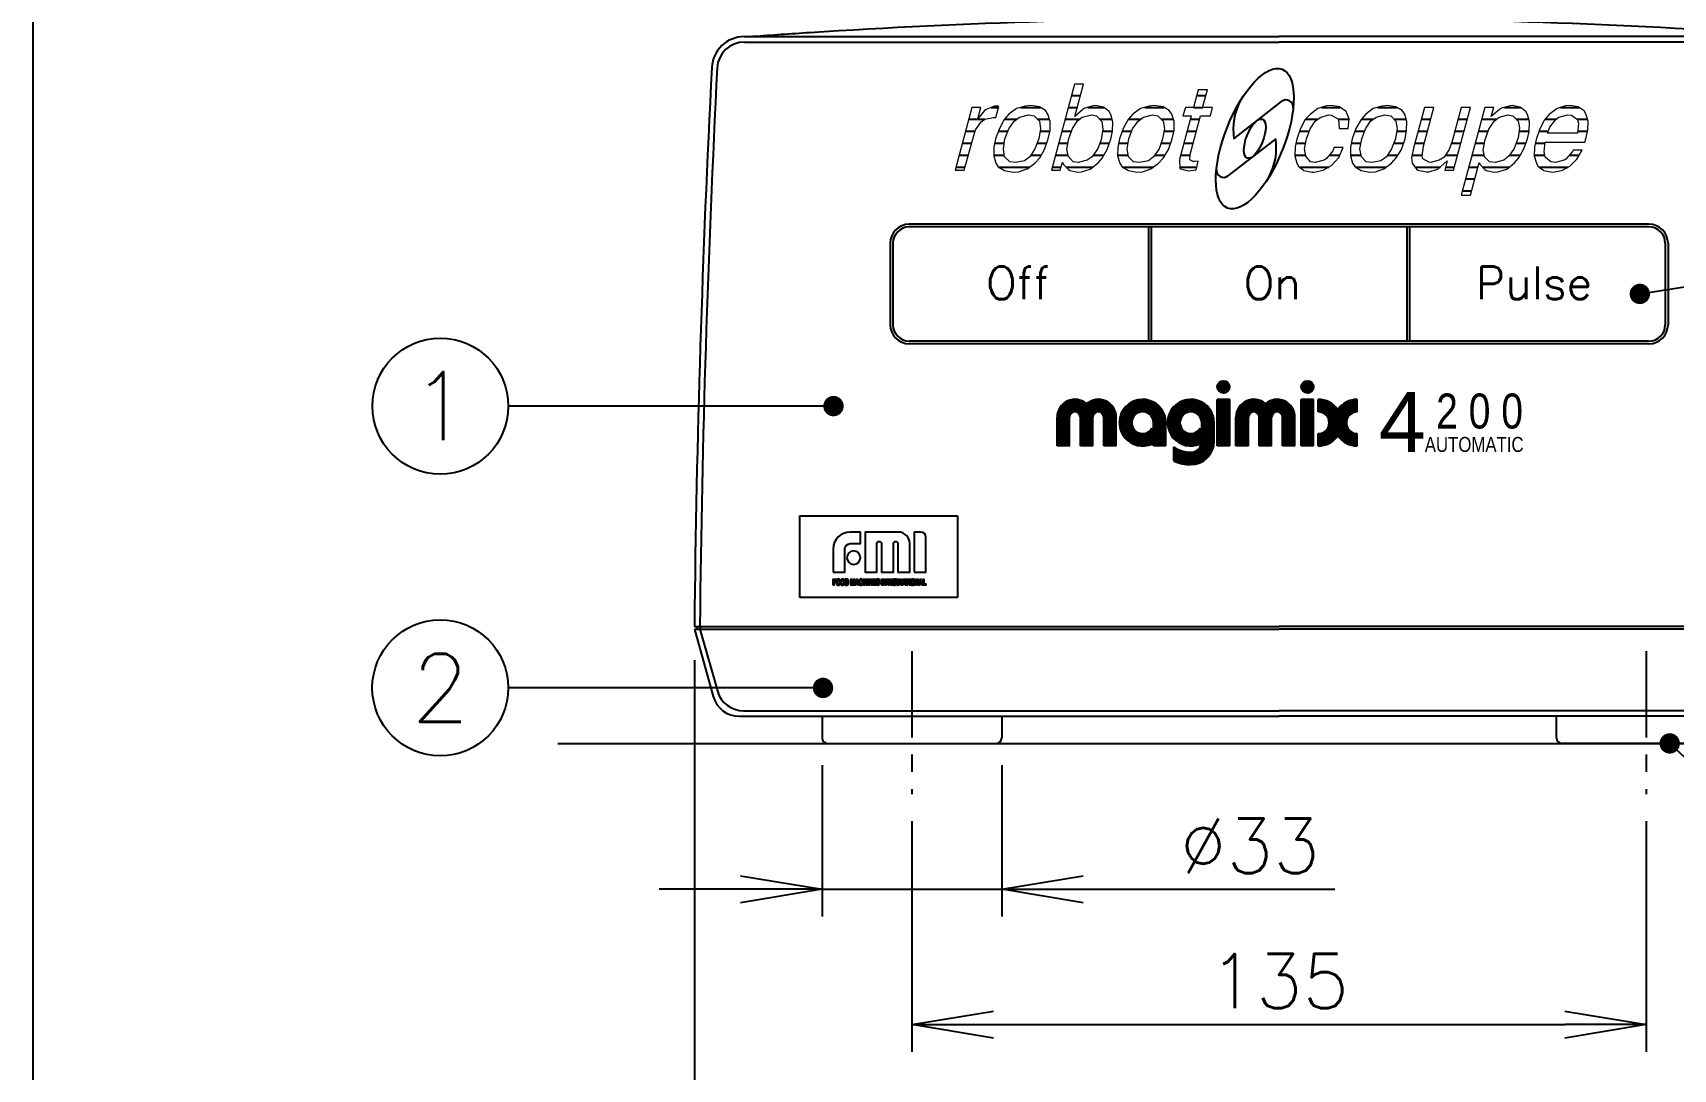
# Model space of a CAD drawing. Extents: x 115 to 2025, y 0 to 1377.
# Drawn here: x 115 to 416.6, y 129.1 to 319.7 of the extents above; entities that cross this region are included whole.
import ezdxf
from ezdxf.enums import TextEntityAlignment as Align

# ---------------------------------------------------------------- set-up
doc = ezdxf.new("R2010")
doc.units = 0
doc.header["$LTSCALE"] = 0.5
doc.header["$PDMODE"] = 3
doc.linetypes.add('CENTER', pattern=[50.8, 31.75, -6.35, 6.35, -6.35])
doc.layers.get('0').update_dxf_attribs({"linetype": 'CONTINUOUS'})
doc.layers.get('DEFPOINTS').update_dxf_attribs({"linetype": 'CONTINUOUS'})
for name, color, linetype in [('DANMEN', 7, 'CONTINUOUS'), ('SUNPOU', 7, 'CONTINUOUS'), ('WAKU', 7, 'CONTINUOUS')]:
    doc.layers.add(name, color=color, linetype=linetype)
doc.styles.add('BIGFONT', font='romans.shx', dxfattribs={"bigfont": 'bigfont'})
doc.styles.get("Standard").update_dxf_attribs({"font": 'ROMANS', "bigfont": 'EXTFONT.shx'})
doc.styles.add('STYLE1', font='swiss.ttf', dxfattribs={"bigfont": 'bigfont.shx'})
doc.dimstyles.get("Standard").update_dxf_attribs({"dimscale": 5, "dimtxt": 2, "dimasz": 3, "dimexe": 1, "dimexo": 1, "dimgap": 0.6, "dimtad": 3, "dimdec": 0, "dimzin": 0, "dimdsep": 46, "dimtxsty": 'STANDARD', "dimblk1": 'OPEN', "dimblk2": 'OPEN', "dimsah": 1, "dimcen": 1.5, "dimadec": 0, "dimazin": 0, "dimtfac": 1, "dimtdec": 0, "dimtmove": 0, "dimatfit": 0, "dimldrblk": 'DOTSMALL', "dimfxl": 1, "dimtvp": 1, "dimtolj": 1, "dimtzin": 0, "dimarcsym": 0})
pattern_1 = [(45, (-4494.27663, 179.00366), (-0.0848528137, 0.0848528137), [])]

# ---------------------------------------------------------------- blocks, each defined once
blk = doc.blocks.new('_OPEN')
at = {"color": 0, "linetype": 'ByBlock'}
for p, q in [((-1, 0.167), (0, 0)), ((0, 0), (-1, -0.167)), ((0, 0), (-1, 0))]:
    blk.add_line(p, q, dxfattribs=at)
blk = doc.blocks.new('*D14')
at = {"layer": 'DEFPOINTS', "color": 0}
for p in [(260.12, 189.99), (293.12, 189.99), (293.12, 162.15)]:
    blk.add_point(p, dxfattribs=at)
at = {"layer": 'SUNPOU', "color": 0, "lineweight": -2}
for p, q in [((260.12, 184.99), (260.12, 157.15)), ((293.12, 184.99), (293.12, 157.15)), ((245.12, 162.15), (230.12, 162.15)), ((260.12, 162.15), (293.12, 162.15)), ((308.12, 162.15), (354.36, 162.15))]:
    blk.add_line(p, q, dxfattribs=at)
at = {"layer": 'SUNPOU', "color": 0, "lineweight": -2, "xscale": 15, "yscale": 15, "zscale": 15}
blk.add_blockref('_OPEN', (260.12, 162.15), dxfattribs=at)
at = {"layer": 'SUNPOU', "color": 0, "lineweight": -2, "xscale": 15, "yscale": 15, "zscale": 15, "rotation": 180}
blk.add_blockref('_OPEN', (293.12, 162.15), dxfattribs=at)
at = {"layer": 'SUNPOU', "color": 0, "insert": (338.74, 170.15), "char_height": 10, "attachment_point": 5}
blk.add_mtext('\\A1;%%C33', dxfattribs=at)
blk = doc.blocks.new('_DotSmall')
at = {"color": 0, "linetype": 'ByBlock', "const_width": 0.5}
blk.add_lwpolyline([(-0.0625, 0, 1), (0.0625, 0, 1)], format="xyb", close=True, dxfattribs=at)
blk = doc.blocks.new('*D15')
at = {"layer": 'DEFPOINTS', "color": 0}
for p in [(276.62, 179.67), (411.62, 179.67), (411.62, 137.26)]:
    blk.add_point(p, dxfattribs=at)
at = {"layer": 'SUNPOU', "color": 0, "lineweight": -2}
for p, q in [((276.62, 174.67), (276.62, 132.26)), ((411.62, 174.67), (411.62, 132.26)), ((291.62, 137.26), (396.62, 137.26))]:
    blk.add_line(p, q, dxfattribs=at)
at = {"layer": 'SUNPOU', "color": 0, "lineweight": -2, "xscale": 15, "yscale": 15, "zscale": 15, "rotation": 180}
blk.add_blockref('_OPEN', (276.62, 137.26), dxfattribs=at)
at = {"layer": 'SUNPOU', "color": 0, "lineweight": -2, "xscale": 15, "yscale": 15, "zscale": 15}
blk.add_blockref('_OPEN', (411.62, 137.26), dxfattribs=at)
at = {"layer": 'SUNPOU', "color": 0, "insert": (344.12, 145.26), "char_height": 10, "attachment_point": 5}
blk.add_mtext('\\A1;135', dxfattribs=at)
blk = doc.blocks.new('*D16')
at = {"layer": 'DEFPOINTS', "color": 0}
for p in [(236.62, 209.29), (451.62, 209.48), (451.62, 110.72)]:
    blk.add_point(p, dxfattribs=at)
at = {"layer": 'SUNPOU', "color": 0, "lineweight": -2}
for p, q in [((236.62, 204.29), (236.62, 105.72)), ((451.62, 204.48), (451.62, 105.72)), ((251.62, 110.72), (436.62, 110.72))]:
    blk.add_line(p, q, dxfattribs=at)
at = {"layer": 'SUNPOU', "color": 0, "lineweight": -2, "xscale": 15, "yscale": 15, "zscale": 15, "rotation": 180}
blk.add_blockref('_OPEN', (236.62, 110.72), dxfattribs=at)
at = {"layer": 'SUNPOU', "color": 0, "lineweight": -2, "xscale": 15, "yscale": 15, "zscale": 15}
blk.add_blockref('_OPEN', (451.62, 110.72), dxfattribs=at)
at = {"layer": 'SUNPOU', "color": 0, "insert": (344.12, 118.72), "char_height": 10, "attachment_point": 5}
blk.add_mtext('\\A1;215', dxfattribs=at)

msp = doc.modelspace()

# ---------------------------------------------------------------- hatches: boundary and pattern name
h = msp.add_hatch()
h.set_pattern_fill('ANSI31', color=2, scale=0.96, style=0)
h.set_pattern_definition(pattern_1)
h.paths.add_polyline_path([(335.04, 254.56, 1), (332.75, 254.56, 1)])
h = msp.add_hatch()
h.set_pattern_fill('ANSI31', color=2, scale=0.96, style=0)
h.set_pattern_definition(pattern_1)
h.paths.add_polyline_path([(350.47, 254.56, 1), (348.18, 254.56, 1)])
h = msp.add_hatch()
h.set_pattern_fill('ANSI31', color=2, scale=0.96, style=0)
h.set_pattern_definition(pattern_1)
h.paths.add_polyline_path([(311.88, 248.99), (311.88, 243.7), (314.17, 243.7), (314.17, 248.99, 0.641408), (308.74, 251.48, 0.641408), (303.31, 248.99), (303.31, 243.7), (305.59, 243.7), (305.59, 248.99, -1), (307.59, 248.99), (307.59, 243.7), (309.88, 243.7), (309.88, 248.99, -1)])
h = msp.add_hatch()
h.set_pattern_fill('ANSI31', color=2, scale=0.96, style=0)
h.set_pattern_definition(pattern_1)
h.paths.add_polyline_path([(321.03, 247.98), (321.03, 243.7), (323.32, 243.7), (323.32, 247.98, 3.353267), (320.74, 244.05), (320.74, 246.95, -7.347209)])
h = msp.add_hatch()
h.set_pattern_fill('ANSI31', color=2, scale=0.96, style=0)
h.set_pattern_definition(pattern_1)
h.paths.add_polyline_path([(329.6, 244.05), (329.6, 246.95, -7.347209), (329.89, 247.98), (329.89, 244.55, -0.414214), (327.89, 242.55, -0.155597), (324.75, 243.56), (324.75, 240.94, 0.10529), (327.89, 240.27, 0.210473), (331.05, 241.66), (331.05, 250.88, 1.944141)])
h.paths.add_polyline_path([(331.05, 241.66, 0.187403), (332.18, 244.55), (332.18, 247.98, 0.187403), (331.05, 250.88)])
h = msp.add_hatch()
h.set_pattern_fill('ANSI31', color=2, scale=0.96, style=0)
h.set_pattern_definition(pattern_1)
h.paths.add_polyline_path([(335.04, 252.27), (332.75, 252.27), (332.75, 243.7), (335.04, 243.7)])
h = msp.add_hatch()
h.set_pattern_fill('ANSI31', color=2, scale=0.96, style=0)
h.set_pattern_definition(pattern_1)
h.paths.add_polyline_path([(344.75, 248.99), (344.75, 243.7), (347.04, 243.7), (347.04, 248.99, 0.641408), (341.61, 251.48, 0.641408), (336.18, 248.99), (336.18, 243.7), (338.47, 243.7), (338.47, 248.99, -1), (340.47, 248.99), (340.47, 243.7), (342.75, 243.7), (342.75, 248.99, -1)])
h = msp.add_hatch()
h.set_pattern_fill('ANSI31', color=2, scale=0.96, style=0)
h.set_pattern_definition(pattern_1)
h.paths.add_polyline_path([(350.47, 252.27), (348.18, 252.27), (348.18, 243.7), (350.47, 243.7)])
h = msp.add_hatch()
h.set_pattern_fill('ANSI31', color=2, scale=0.96, style=0)
h.set_pattern_definition(pattern_1)
h.paths.add_polyline_path([(351.33, 245.98), (351.33, 243.7, 0.251381), (354.9, 245.61, 0.251381), (358.48, 243.7), (358.48, 245.98, -1), (358.48, 249.99), (358.48, 252.27, 0.251381), (354.9, 250.35, 0.251381), (351.33, 252.27), (351.33, 249.99, -1)])

# ---------------------------------------------------------------- linework, layer by layer
at = {"color": 2}
for p, q in [((245.81, 318.99), (344.12, 318.99)), ((245.81, 317.99), (344.12, 317.99)), ((442.42, 318.99), (344.12, 318.99)), ((442.42, 317.99), (344.12, 317.99)), ((305.96, 308.17), (307.6, 308.17)), ((328.98, 308.17), (330.66, 308.17)), ((291.2, 305.98), (292.52, 305.98)), ((296.65, 305.98), (300.24, 305.98)), ((305.38, 305.98), (307.02, 305.98)), ((308.94, 305.98), (311.9, 305.98)), ((319.42, 305.98), (322.96, 305.98)), ((328.38, 305.98), (330.07, 305.98)), ((335.81, 300.22), (344.59, 307.06)), ((351.92, 305.98), (355.37, 305.98)), ((362.2, 305.98), (365.79, 305.98)), ((385.55, 305.98), (388.51, 305.98)), ((395.86, 305.98), (399.27, 305.98)), ((286.47, 301.59), (288.23, 301.59)), ((287.06, 303.78), (289.99, 303.78)), ((292.5, 301.59), (294.27, 301.59)), ((293.63, 303.78), (295.84, 303.78)), ((299.72, 303.78), (301.89, 303.78)), ((300.16, 301.59), (301.98, 301.59)), ((304.2, 301.59), (305.93, 301.59)), ((304.79, 303.78), (307.4, 303.78)), ((311.15, 303.78), (313.41, 303.78)), ((311.65, 301.59), (313.47, 301.59)), ((315.24, 301.59), (317.01, 301.59)), ((316.42, 303.78), (318.64, 303.78)), ((322.45, 303.78), (324.68, 303.78)), ((322.95, 301.59), (324.77, 301.59)), ((327.21, 301.59), (328.91, 301.59)), ((327.8, 303.78), (329.49, 303.78)), ((347.89, 301.59), (349.65, 301.59)), ((349, 303.78), (351.19, 303.78)), ((354.97, 303.78), (356.96, 303.78)), ((358.06, 301.59), (359.84, 301.59)), ((359.24, 303.78), (361.39, 303.78)), ((365.27, 303.78), (367.51, 303.78)), ((365.73, 301.59), (367.54, 301.59)), ((369.68, 301.59), (371.38, 301.59)), ((370.27, 303.78), (371.97, 303.78)), ((376.42, 301.59), (378.12, 301.59)), ((377.02, 303.78), (378.71, 303.78)), ((380.75, 301.59), (382.53, 301.59)), ((381.34, 303.78), (384.06, 303.78)), ((387.73, 303.78), (390.03, 303.78)), ((388.23, 301.59), (390.08, 301.59)), ((391.88, 301.59), (393.61, 301.59)), ((393.02, 303.78), (395.07, 303.78)), ((398.91, 303.78), (400.84, 303.78)), ((399.02, 301.59), (400.83, 301.59)), ((285.88, 299.39), (287.59, 299.39)), ((291.82, 299.39), (293.59, 299.39)), ((299.62, 299.39), (301.39, 299.39)), ((303.61, 299.39), (305.29, 299.39)), ((311.15, 299.39), (312.93, 299.39)), ((314.61, 299.39), (316.36, 299.39)), ((322.42, 299.39), (324.18, 299.39)), ((326.62, 299.39), (328.32, 299.39)), ((343.49, 300.22), (334.71, 293.37)), ((347.21, 299.39), (349, 299.39)), ((357.4, 299.39), (359.18, 299.39)), ((365.21, 299.39), (367, 299.39)), ((369.09, 299.39), (370.8, 299.39)), ((375.79, 299.39), (377.53, 299.39)), ((380.16, 299.39), (381.86, 299.39)), ((387.69, 299.39), (389.52, 299.39)), ((391.22, 299.39), (393.02, 299.39)), ((285.29, 297.2), (286.99, 297.2)), ((291.69, 297.2), (293.6, 297.2)), ((298.49, 297.2), (300.39, 297.2)), ((303.02, 297.2), (305.28, 297.2)), ((309.96, 297.2), (311.91, 297.2)), ((314.42, 297.2), (316.38, 297.2)), ((321.23, 297.2), (323.14, 297.2)), ((326.03, 297.2), (327.76, 297.2)), ((346.99, 297.2), (348.98, 297.2)), ((353.36, 297.2), (355.27, 297.2)), ((357.24, 297.2), (359.21, 297.2)), ((364.04, 297.2), (365.96, 297.2)), ((368.55, 297.2), (370.42, 297.2)), ((374.67, 297.2), (376.94, 297.2)), ((379.58, 297.2), (381.81, 297.2)), ((386.52, 297.2), (388.48, 297.2)), ((391.03, 297.2), (392.97, 297.2)), ((397.47, 297.2), (399.3, 297.2)), ((284.7, 295), (286.39, 295)), ((292.54, 295), (298.27, 295)), ((302.43, 295), (304.05, 295)), ((304.96, 295), (309.85, 295)), ((315.33, 295), (320.99, 295)), ((325.87, 295), (328.98, 295)), ((347.86, 295), (353.24, 295)), ((358.15, 295), (363.82, 295)), ((369.1, 295), (373.72, 295)), ((374.73, 295), (376.35, 295)), ((378.4, 292.81), (380.09, 292.81)), ((378.99, 295), (380.68, 295)), ((381.53, 295), (386.44, 295)), ((391.91, 295), (397.28, 295)), ((377.81, 290.61), (379.5, 290.61)), ((412.12, 284.49), (276.12, 284.49)), ((412.12, 283.99), (276.12, 283.99)), ((320.12, 283.99), (320.12, 262.99)), ((320.62, 283.99), (320.62, 262.99)), ((367.62, 283.99), (367.62, 262.99)), ((368.12, 283.99), (368.12, 262.99)), ((272.62, 280.99), (272.62, 265.99)), ((273.12, 280.99), (273.12, 265.99)), ((415.12, 280.99), (415.12, 265.99)), ((415.62, 280.99), (415.62, 265.99)), ((412.12, 262.99), (276.12, 262.99)), ((412.12, 262.49), (276.12, 262.49)), ((332.75, 243.7), (332.75, 252.27)), ((335.04, 252.27), (332.75, 252.27)), ((335.04, 243.7), (335.04, 252.27)), ((348.18, 243.7), (348.18, 252.27)), ((350.47, 252.27), (348.18, 252.27)), ((350.47, 243.7), (350.47, 252.27)), ((351.33, 249.99), (351.33, 252.27)), ((358.48, 249.99), (358.48, 252.27)), ((303.31, 243.7), (303.31, 248.99)), ((305.59, 243.7), (305.59, 248.99)), ((307.59, 243.7), (307.59, 248.99)), ((309.88, 243.7), (309.88, 248.99)), ((311.88, 243.7), (311.88, 248.99)), ((314.17, 243.7), (314.17, 248.99)), ((321.03, 243.7), (321.03, 247.98)), ((323.32, 243.7), (323.32, 247.98)), ((329.89, 244.55), (329.89, 247.98)), ((332.18, 244.55), (332.18, 247.98)), ((336.18, 243.7), (336.18, 248.99)), ((338.47, 243.7), (338.47, 248.99)), ((340.47, 243.7), (340.47, 248.99)), ((342.75, 243.7), (342.75, 248.99)), ((344.75, 243.7), (344.75, 248.99)), ((347.04, 243.7), (347.04, 248.99)), ((320.74, 244.05), (320.74, 246.95)), ((329.6, 244.05), (329.6, 246.95)), ((351.33, 243.7), (351.33, 245.98)), ((358.48, 243.7), (358.48, 245.98)), ((305.59, 243.7), (303.31, 243.7)), ((309.88, 243.7), (307.59, 243.7)), ((314.17, 243.7), (311.88, 243.7)), ((323.32, 243.7), (321.03, 243.7)), ((324.75, 240.94), (324.75, 243.56)), ((335.04, 243.7), (332.75, 243.7)), ((338.47, 243.7), (336.18, 243.7)), ((342.75, 243.7), (340.47, 243.7)), ((347.04, 243.7), (344.75, 243.7)), ((350.47, 243.7), (348.18, 243.7)), ((255.98, 230.82), (284.98, 230.82)), ((255.98, 215.82), (255.98, 230.82)), ((284.98, 230.82), (284.98, 215.82)), ((284.98, 215.82), (255.98, 215.82)), ((236.62, 210.49), (344.12, 210.49)), ((236.66, 209.99), (344.12, 209.99)), ((236.8, 209.33), (240.09, 197.64)), ((237.77, 209.6), (240.85, 198.64)), ((451.62, 210.49), (344.12, 210.49)), ((451.57, 209.99), (344.12, 209.99)), ((244.9, 193.99), (344.12, 193.99)), ((245.66, 194.99), (344.12, 194.99)), ((260.12, 193.99), (260.12, 189.99)), ((293.12, 193.99), (293.12, 189.99)), ((442.57, 194.99), (344.12, 194.99)), ((443.33, 193.99), (344.12, 193.99)), ((395.12, 189.99), (395.12, 193.99)), ((261.12, 188.99), (292.12, 188.99)), ((427.12, 188.99), (396.12, 188.99))]:
    msp.add_line(p, q, dxfattribs=at)
at = {"color": 2, "lineweight": 0}
for points in [[(308.14, 310.26), (306.53, 310.26), (302.28, 294.42), (303.9, 294.42), (304.3, 295.9), (304.43, 295.56), (305.38, 294.55), (305.65, 294.35), (307.13, 294.08), (307.81, 294.15), (309.36, 294.62), (310.84, 295.77), (311.58, 296.64), (312.53, 298.26), (313.2, 300.15), (313.47, 301.57), (313.54, 303.25), (313.2, 304.67), (312.86, 305.21), (311.85, 306.02), (310.37, 306.35), (309.96, 306.29), (308.41, 305.81), (308.01, 305.61), (306.59, 304.33)], [(327.97, 304.4), (325.81, 296.37), (325.88, 294.82), (326.01, 294.69), (327.43, 294.28), (328.85, 294.48), (329.25, 296.1), (328.71, 296.04), (328.31, 296.04), (327.7, 296.31), (327.77, 297.32), (329.66, 304.4), (331.48, 304.4), (331.88, 305.95), (330.06, 305.95), (330.94, 309.19), (329.25, 309.19), (328.38, 305.95), (326.89, 305.95), (326.42, 304.4)], [(292.43, 306.22), (291.82, 306.22), (290.27, 305.61), (289.94, 305.41), (288.72, 303.86), (289.26, 305.95), (287.64, 305.95), (284.54, 294.42), (286.23, 294.42), (287.98, 300.82), (288.32, 301.83), (289.33, 303.32), (290, 303.79), (291.62, 304.13), (292.03, 304.13), (292.57, 306.15)], [(298.5, 306.35), (297.49, 306.22), (295.87, 305.75), (294.45, 304.73), (293.58, 303.72), (292.7, 302.1), (291.96, 300.22), (291.69, 298.67), (291.69, 297.05), (292.03, 295.7), (292.5, 295.02), (293.64, 294.35), (295.2, 294.08), (296.21, 294.15), (297.83, 294.69), (299.24, 295.7), (300.12, 296.71), (301, 298.26), (301.67, 300.22), (302.01, 301.7), (302.01, 303.39), (301.6, 304.73), (301.2, 305.41), (300.05, 306.08)], [(295.67, 295.83), (294.59, 295.97), (293.64, 296.91), (293.44, 298.33), (293.71, 300.22), (294.45, 302.04), (295.4, 303.45), (296.41, 304.2), (298.03, 304.6), (299.11, 304.4), (300.05, 303.45), (300.25, 302.1), (299.92, 300.22), (299.24, 298.33), (298.3, 296.91), (297.29, 296.17)], [(307.94, 304.2), (309.63, 304.6), (310.57, 304.4), (311.52, 303.39), (311.72, 301.97), (311.38, 300.01), (310.77, 298.4), (309.76, 296.91), (308.82, 296.24), (307.2, 295.83), (306.26, 295.97), (305.31, 296.98), (305.11, 298.33), (305.45, 300.28), (306.12, 302.1), (307.06, 303.52)], [(321.23, 306.35), (320.22, 306.22), (318.66, 305.75), (317.25, 304.73), (316.37, 303.72), (315.43, 302.1), (314.75, 300.22), (314.48, 298.67), (314.42, 297.05), (314.82, 295.7), (315.29, 295.02), (316.44, 294.35), (317.99, 294.08), (319, 294.15), (320.55, 294.69), (321.97, 295.7), (322.85, 296.71), (323.79, 298.26), (324.46, 300.22), (324.8, 301.7), (324.8, 303.39), (324.4, 304.73), (323.92, 305.41), (322.78, 306.08)], [(318.46, 295.83), (317.38, 295.97), (316.44, 296.91), (316.17, 298.33), (316.51, 300.22), (317.18, 302.04), (318.19, 303.45), (319.2, 304.2), (320.82, 304.6), (321.83, 304.4), (322.78, 303.45), (323.05, 302.1), (322.71, 300.22), (322.04, 298.33), (321.02, 296.91), (320.08, 296.17)], [(355.22, 306.08), (353.66, 306.35), (352.85, 306.29), (351.24, 305.75), (349.82, 304.67), (348.94, 303.72), (348.07, 302.1), (347.39, 300.15), (347.06, 298.73), (346.99, 297.05), (347.39, 295.7), (347.66, 295.16), (348.67, 294.35), (350.22, 294.08), (350.56, 294.08), (352.25, 294.42), (353.73, 295.29), (355.08, 296.78), (355.89, 298.6), (354.27, 298.6), (354, 297.99), (352.85, 296.57), (352.38, 296.24), (350.76, 295.83), (349.89, 295.97), (349.01, 296.98), (348.81, 298.33), (349.15, 300.22), (349.82, 302.04), (350.76, 303.45), (351.64, 304.13), (353.19, 304.6), (353.66, 304.53), (354.88, 303.93), (355.01, 303.72), (355.15, 302.1), (356.83, 302.1), (356.97, 303.86), (356.43, 305.21)], [(364.05, 306.35), (363.04, 306.22), (361.42, 305.75), (360.07, 304.73), (359.19, 303.72), (358.25, 302.1), (357.58, 300.22), (357.24, 298.67), (357.24, 297.05), (357.64, 295.7), (358.12, 295.02), (359.19, 294.35), (360.81, 294.08), (361.82, 294.15), (363.38, 294.69), (364.79, 295.7), (365.67, 296.71), (366.61, 298.26), (367.29, 300.22), (367.56, 301.7), (367.62, 303.39), (367.22, 304.73), (366.75, 305.41), (365.6, 306.08)], [(361.22, 295.83), (360.14, 295.97), (359.26, 296.91), (358.99, 298.33), (359.33, 300.22), (360, 302.04), (360.95, 303.45), (361.96, 304.2), (363.58, 304.6), (364.66, 304.4), (365.6, 303.45), (365.8, 302.1), (365.53, 300.22), (364.79, 298.33), (363.85, 296.91), (362.84, 296.17)], [(370.86, 305.95), (368.84, 298.46), (368.43, 296.71), (368.57, 295.7), (369.44, 294.55), (369.65, 294.42), (371.2, 294.15), (371.67, 294.15), (373.29, 294.62), (375.04, 296.17), (374.57, 294.42), (376.19, 294.42), (379.29, 305.95), (377.6, 305.95), (375.92, 299.74), (375.38, 298.26), (374.44, 296.84), (373.56, 296.24), (371.94, 295.83), (371.67, 295.9), (370.52, 296.51), (370.39, 296.98), (370.66, 298.87), (372.55, 305.95)], [(383.61, 305.95), (381.92, 305.95), (377.6, 289.83), (379.29, 289.83), (380.91, 295.83), (381.04, 295.56), (381.92, 294.55), (382.19, 294.35), (383.67, 294.08), (384.35, 294.15), (385.97, 294.62), (387.38, 295.77), (388.19, 296.71), (389.14, 298.33), (389.81, 300.22), (390.08, 301.57), (390.15, 303.32), (389.81, 304.67), (389.47, 305.21), (388.46, 306.02), (386.98, 306.35), (386.57, 306.29), (385.02, 305.81), (384.62, 305.61), (383.13, 304.33)], [(384.55, 304.2), (386.17, 304.6), (387.11, 304.4), (388.06, 303.45), (388.33, 302.24), (388.06, 300.35), (387.32, 298.4), (386.37, 296.98), (385.43, 296.24), (383.81, 295.83), (382.8, 295.97), (381.85, 296.91), (381.65, 298.19), (381.99, 300.08), (382.66, 301.97), (383.67, 303.45)], [(400.87, 301.77), (400.94, 303.45), (400.53, 304.8), (400.2, 305.34), (399.12, 306.08), (397.57, 306.35), (396.76, 306.29), (395.21, 305.75), (393.79, 304.67), (392.91, 303.66), (392.04, 302.04), (391.36, 300.08), (391.09, 298.73), (391.02, 297.05), (391.43, 295.7), (391.7, 295.16), (392.78, 294.35), (394.4, 294.08), (396.08, 294.35), (397.57, 295.16), (398.85, 296.44), (399.86, 298.13), (398.17, 298.13), (398.04, 297.86), (396.82, 296.44), (396.55, 296.24), (394.94, 295.83), (394.06, 295.97), (393.05, 296.84), (392.85, 297.79), (393.05, 299.61), (400.33, 299.61), (400.47, 299.95)], [(393.45, 301.23), (393.92, 302.31), (395, 303.72), (395.54, 304.2), (397.16, 304.6), (397.9, 304.53), (398.98, 303.72), (399.18, 303.05), (398.98, 301.23)]]:
    msp.add_lwpolyline(points, close=True, dxfattribs=at)
at = {"color": 2}
for points in [[(262.16, 218.12), (262.16, 219.21), (262.68, 219.21), (262.68, 219.02), (262.31, 219.02), (262.31, 218.77), (262.63, 218.77), (262.63, 218.58), (262.31, 218.58), (262.31, 218.12), (262.16, 218.12)], [(265.94, 218.12), (265.94, 219.03), (265.94, 219.03), (265.8, 218.12), (265.65, 218.12), (265.52, 219.03), (265.52, 219.03), (265.52, 218.12), (265.37, 218.12), (265.37, 219.21), (265.6, 219.21), (265.73, 218.35), (265.73, 218.35), (265.86, 219.21), (266.08, 219.21), (266.08, 218.12), (265.94, 218.12)], [(266.7, 218.12), (266.66, 218.34), (266.39, 218.34), (266.33, 218.12), (266.17, 218.12), (266.43, 219.21), (266.61, 219.21), (266.87, 218.12), (266.7, 218.12)], [(266.43, 218.53), (266.61, 218.53), (266.52, 218.96), (266.52, 218.96), (266.43, 218.53)], [(268.09, 218.12), (268.09, 218.61), (267.81, 218.61), (267.81, 218.12), (267.66, 218.12), (267.66, 219.21), (267.81, 219.21), (267.81, 218.8), (268.09, 218.8), (268.09, 219.21), (268.25, 219.21), (268.25, 218.12), (268.09, 218.12)], [(268.38, 218.12), (268.38, 219.21), (268.54, 219.21), (268.54, 218.12), (268.38, 218.12)], [(269.12, 218.12), (268.82, 218.9), (268.81, 218.9), (268.81, 218.12), (268.67, 218.12), (268.67, 219.21), (268.83, 219.21), (269.12, 218.45), (269.13, 218.45), (269.13, 219.21), (269.27, 219.21), (269.27, 218.12), (269.12, 218.12)], [(269.41, 218.12), (269.41, 219.21), (269.95, 219.21), (269.95, 219.02), (269.56, 219.02), (269.56, 218.79), (269.92, 218.79), (269.92, 218.59), (269.56, 218.59), (269.56, 218.31), (269.97, 218.31), (269.97, 218.12), (269.41, 218.12)], [(271.04, 218.12), (271.04, 219.21), (271.2, 219.21), (271.2, 218.12), (271.04, 218.12)], [(271.78, 218.12), (271.48, 218.9), (271.48, 218.9), (271.48, 218.12), (271.33, 218.12), (271.33, 219.21), (271.49, 219.21), (271.78, 218.45), (271.79, 218.45), (271.79, 219.21), (271.93, 219.21), (271.93, 218.12), (271.78, 218.12)], [(272.23, 218.12), (272.23, 219.02), (272.01, 219.02), (272.01, 219.21), (272.61, 219.21), (272.61, 219.02), (272.39, 219.02), (272.39, 218.12), (272.23, 218.12)], [(272.7, 218.12), (272.7, 219.21), (273.24, 219.21), (273.24, 219.02), (272.85, 219.02), (272.85, 218.79), (273.2, 218.79), (273.2, 218.59), (272.85, 218.59), (272.85, 218.31), (273.25, 218.31), (273.25, 218.12), (272.7, 218.12)], [(274.55, 218.12), (274.25, 218.9), (274.25, 218.9), (274.25, 218.12), (274.11, 218.12), (274.11, 219.21), (274.27, 219.21), (274.56, 218.45), (274.56, 218.45), (274.56, 219.21), (274.7, 219.21), (274.7, 218.12), (274.55, 218.12)], [(275.32, 218.12), (275.27, 218.34), (275, 218.34), (274.95, 218.12), (274.79, 218.12), (275.05, 219.21), (275.23, 219.21), (275.49, 218.12), (275.32, 218.12)], [(275.04, 218.53), (275.23, 218.53), (275.14, 218.96), (275.14, 218.96), (275.04, 218.53)], [(275.65, 218.12), (275.65, 219.02), (275.43, 219.02), (275.43, 219.21), (276.02, 219.21), (276.02, 219.02), (275.8, 219.02), (275.8, 218.12), (275.65, 218.12)], [(276.1, 218.12), (276.1, 219.21), (276.25, 219.21), (276.25, 218.12), (276.1, 218.12)], [(277.63, 218.12), (277.33, 218.9), (277.33, 218.9), (277.33, 218.12), (277.18, 218.12), (277.18, 219.21), (277.34, 219.21), (277.63, 218.45), (277.64, 218.45), (277.64, 219.21), (277.78, 219.21), (277.78, 218.12), (277.63, 218.12)], [(278.4, 218.12), (278.35, 218.34), (278.08, 218.34), (278.03, 218.12), (277.87, 218.12), (278.13, 219.21), (278.31, 219.21), (278.56, 218.12), (278.4, 218.12)], [(278.12, 218.53), (278.31, 218.53), (278.22, 218.96), (278.21, 218.96), (278.12, 218.53)], [(278.66, 218.12), (278.66, 219.21), (278.81, 219.21), (278.81, 218.31), (279.18, 218.31), (279.18, 218.12), (278.66, 218.12)]]:
    msp.add_lwpolyline(points, dxfattribs=at)
for centre in [(333.89, 254.56), (349.33, 254.56)]:
    msp.add_circle(centre, 1.14, dxfattribs=at)
for centre, radius, start, end in [((344.12, -1031), 1353.46, 93.65618, 94.09825), ((344.12, -1031), 1353.46, 90, 93.65618), ((344.12, -1031), 1353.46, 86.34382, 90), ((245.81, 312.99), 6, 90, 177.065), ((245.81, 312.99), 5, 90, 177.065), ((2798.85, 182.1), 2562.39, 177.06497, 179.3608), ((2798.85, 182.1), 2561.39, 177.06497, 179.3608), ((347.04, 301.88), 11.35, 151.1947, 188.4182), ((345.4, 306.02), 1.32, 354.1738, 127.9302), ((332.26, 298.55), 11.35, 331.1947, 8.4182), ((333.9, 294.41), 1.32, 174.1738, 307.9302), ((276.12, 280.99), 3.5, 90, 180), ((276.12, 280.99), 3, 90, 180), ((412.12, 280.99), 3.5, 0, 90), ((412.12, 280.99), 3, 0, 90), ((276.12, 265.99), 3.5, 180, 270), ((276.12, 265.99), 3, 180, 270), ((412.12, 265.99), 3, 270, 0), ((412.12, 265.99), 3.5, 270, 0), ((306.59, 248.99), 3.29, 49.2943, 180), ((310.88, 248.99), 3.29, 0, 130.7057), ((319.03, 247.98), 4.29, 0, 293.5782), ((327.89, 247.98), 4.29, 0, 293.5782), ((339.47, 248.99), 3.29, 49.2943, 180), ((343.75, 248.99), 3.29, 0, 130.7057), ((351.33, 247.98), 4.29, 33.5573, 90), ((358.48, 247.98), 4.29, 90, 146.4427), ((306.59, 248.99), 1, 0, 180), ((310.88, 248.99), 1, 0, 180), ((319.03, 247.98), 2, 0, 328.9973), ((327.89, 247.98), 2, 0, 328.9973), ((339.47, 248.99), 1, 0, 180), ((343.75, 248.99), 1, 0, 180), ((351.33, 247.98), 2, 270, 90), ((358.48, 247.98), 2, 90, 270), ((327.89, 244.55), 2, 270, 0), ((327.89, 244.55), 4.29, 270, 0), ((351.33, 247.98), 4.29, 270, 326.4427), ((358.48, 247.98), 4.29, 213.5573, 270), ((327.89, 247.98), 5.43, 234.6235, 270), ((327.89, 247.98), 7.72, 245.9579, 270), ((241.62, 210.68), 5, 180, 182.1748), ((241.62, 210.68), 5, 180, 182.1748), ((241.62, 210.68), 5, 187.9292, 195.7086), ((241.62, 210.68), 5, 187.9292, 195.7086), ((241.62, 210.68), 4.5, 182.4166, 188.8169), ((241.62, 210.68), 4, 180, 195.7086), ((244.9, 198.99), 5, 195.7086, 270), ((245.66, 199.99), 5, 195.7086, 270), ((261.12, 189.99), 1, 180, 270), ((292.12, 189.99), 1, 270, 0), ((396.12, 189.99), 1, 180, 270)]:
    msp.add_arc(centre, radius, start, end, dxfattribs=at)
for major_axis in [(-5.02, -12.77), (-1.4, -3.57)]:
    msp.add_ellipse((339.65, 300.22), major_axis=major_axis, ratio=0.400039, dxfattribs=at)
for points, knots in [([(262.16, 220.46), (262.16, 220.46), (262.16, 224.77), (262.16, 224.77), (262.16, 226.48), (263.54, 227.87), (265.25, 227.87), (265.25, 227.87), (267.18, 227.87), (267.18, 227.87), (267.18, 227.87), (267.18, 225.73), (267.18, 225.73), (267.18, 225.73), (265.25, 225.73), (265.25, 225.73), (264.72, 225.73), (264.29, 225.3), (264.29, 224.77), (264.29, 224.77), (264.29, 220.46), (264.29, 220.46), (264.29, 220.46), (262.16, 220.46), (262.16, 220.46)], [0, 0, 0, 0, 1, 1, 1, 2, 2, 2, 3, 3, 3, 4, 4, 4, 5, 5, 5, 6, 6, 6, 7, 7, 7, 8, 8, 8, 8]), ([(276.19, 220.46), (276.19, 220.46), (274.04, 220.46), (274.04, 220.46), (274.04, 220.46), (274.04, 225.74), (274.04, 225.74), (274.04, 225.97), (273.85, 226.15), (273.62, 226.15), (273.39, 226.15), (273.21, 225.97), (273.21, 225.74), (273.21, 225.74), (273.21, 220.46), (273.21, 220.46), (273.21, 220.46), (271.03, 220.46), (271.03, 220.46), (271.03, 220.46), (271.03, 225.74), (271.03, 225.74), (271.03, 225.97), (270.84, 226.15), (270.61, 226.15), (270.38, 226.15), (270.19, 225.97), (270.19, 225.74), (270.19, 225.74), (270.19, 220.46), (270.19, 220.46), (270.19, 220.46), (268.01, 220.46), (268.01, 220.46), (268.01, 220.46), (268.01, 227.87), (268.01, 227.87), (268.01, 227.87), (271.15, 227.87), (271.15, 227.87), (271.15, 227.87), (274.09, 227.87), (274.09, 227.87), (275.26, 227.87), (276.22, 226.91), (276.22, 225.74), (276.22, 225.74), (276.22, 225.54), (276.22, 225.54), (276.22, 225.21), (276.22, 220.46), (276.22, 220.46), (276.22, 220.46), (276.19, 220.46), (276.19, 220.46)], [0, 0, 0, 0, 1, 1, 1, 2, 2, 2, 3, 3, 3, 4, 4, 4, 5, 5, 5, 6, 6, 6, 7, 7, 7, 8, 8, 8, 9, 9, 9, 10, 10, 10, 11, 11, 11, 12, 12, 12, 13, 13, 13, 14, 14, 14, 15, 15, 15, 16, 16, 16, 17, 17, 17, 18, 18, 18, 18]), ([(277.04, 220.46), (277.04, 220.46), (277.04, 227.87), (277.04, 227.87), (277.04, 227.87), (278.22, 227.87), (278.22, 227.87), (278.75, 227.87), (279.18, 227.44), (279.18, 226.91), (279.18, 226.91), (279.18, 220.46), (279.18, 220.46), (279.18, 220.46), (277.04, 220.46), (277.04, 220.46)], [0, 0, 0, 0, 1, 1, 1, 2, 2, 2, 3, 3, 3, 4, 4, 4, 5, 5, 5, 5]), ([(264.65, 223.15), (264.65, 223.84), (265.21, 224.4), (265.9, 224.4), (266.59, 224.4), (267.15, 223.84), (267.15, 223.15), (267.15, 222.47), (266.59, 221.91), (265.9, 221.91), (265.21, 221.91), (264.65, 222.47), (264.65, 223.15)], [0, 0, 0, 0, 1, 1, 1, 2, 2, 2, 3, 3, 3, 4, 4, 4, 4]), ([(262.75, 218.66), (262.75, 219.18), (263, 219.24), (263.1, 219.24), (263.19, 219.24), (263.45, 219.18), (263.45, 218.66), (263.45, 218.15), (263.19, 218.09), (263.1, 218.09), (263, 218.09), (262.75, 218.15), (262.75, 218.66)], [0, 0, 0, 0, 1, 1, 1, 2, 2, 2, 3, 3, 3, 4, 4, 4, 4]), ([(262.9, 218.66), (262.9, 218.36), (263.01, 218.28), (263.1, 218.28), (263.18, 218.28), (263.3, 218.36), (263.3, 218.66), (263.3, 218.97), (263.18, 219.05), (263.1, 219.05), (263.01, 219.05), (262.9, 218.97), (262.9, 218.66)], [0, 0, 0, 0, 1, 1, 1, 2, 2, 2, 3, 3, 3, 4, 4, 4, 4]), ([(263.54, 218.66), (263.54, 219.18), (263.79, 219.24), (263.89, 219.24), (263.99, 219.24), (264.24, 219.18), (264.24, 218.66), (264.24, 218.15), (263.99, 218.09), (263.89, 218.09), (263.79, 218.09), (263.54, 218.15), (263.54, 218.66)], [0, 0, 0, 0, 1, 1, 1, 2, 2, 2, 3, 3, 3, 4, 4, 4, 4]), ([(263.69, 218.66), (263.69, 218.36), (263.81, 218.28), (263.89, 218.28), (263.97, 218.28), (264.09, 218.36), (264.09, 218.66), (264.09, 218.97), (263.97, 219.05), (263.89, 219.05), (263.81, 219.05), (263.69, 218.97), (263.69, 218.66)], [0, 0, 0, 0, 1, 1, 1, 2, 2, 2, 3, 3, 3, 4, 4, 4, 4]), ([(264.36, 218.12), (264.36, 218.12), (264.36, 219.21), (264.36, 219.21), (264.36, 219.21), (264.69, 219.21), (264.69, 219.21), (264.93, 219.21), (264.98, 218.9), (264.98, 218.69), (264.98, 218.45), (264.92, 218.12), (264.68, 218.12), (264.68, 218.12), (264.36, 218.12), (264.36, 218.12)], [0, 0, 0, 0, 1, 1, 1, 2, 2, 2, 3, 3, 3, 4, 4, 4, 5, 5, 5, 5]), ([(264.51, 218.31), (264.51, 218.31), (264.66, 218.31), (264.66, 218.31), (264.79, 218.31), (264.83, 218.49), (264.83, 218.67), (264.83, 219), (264.72, 219.02), (264.66, 219.02), (264.66, 219.02), (264.51, 219.02), (264.51, 219.02), (264.51, 219.02), (264.51, 218.31), (264.51, 218.31)], [0, 0, 0, 0, 1, 1, 1, 2, 2, 2, 3, 3, 3, 4, 4, 4, 5, 5, 5, 5]), ([(266.89, 218.66), (266.89, 219.04), (267.04, 219.24), (267.23, 219.24), (267.45, 219.24), (267.54, 219.01), (267.54, 218.85), (267.54, 218.85), (267.39, 218.85), (267.39, 218.85), (267.38, 218.92), (267.36, 219.04), (267.23, 219.04), (267.16, 219.04), (267.05, 218.97), (267.05, 218.66), (267.05, 218.46), (267.1, 218.29), (267.23, 218.29), (267.31, 218.29), (267.37, 218.36), (267.39, 218.49), (267.39, 218.49), (267.54, 218.49), (267.54, 218.49), (267.51, 218.25), (267.41, 218.09), (267.23, 218.09), (267.03, 218.09), (266.89, 218.28), (266.89, 218.66)], [0, 0, 0, 0, 1, 1, 1, 2, 2, 2, 3, 3, 3, 4, 4, 4, 5, 5, 5, 6, 6, 6, 7, 7, 7, 8, 8, 8, 9, 9, 9, 10, 10, 10, 10]), ([(270.06, 218.45), (270.06, 218.45), (270.2, 218.45), (270.2, 218.45), (270.2, 218.39), (270.22, 218.28), (270.36, 218.28), (270.43, 218.28), (270.51, 218.3), (270.51, 218.42), (270.51, 218.5), (270.46, 218.53), (270.38, 218.55), (270.38, 218.55), (270.3, 218.58), (270.3, 218.58), (270.18, 218.62), (270.07, 218.66), (270.07, 218.9), (270.07, 219.02), (270.11, 219.24), (270.35, 219.24), (270.57, 219.24), (270.63, 219.02), (270.63, 218.89), (270.63, 218.89), (270.49, 218.89), (270.49, 218.89), (270.48, 218.94), (270.47, 219.05), (270.34, 219.05), (270.28, 219.05), (270.21, 219.02), (270.21, 218.92), (270.21, 218.83), (270.26, 218.82), (270.29, 218.81), (270.29, 218.81), (270.47, 218.74), (270.47, 218.74), (270.57, 218.7), (270.66, 218.64), (270.66, 218.45), (270.66, 218.12), (270.43, 218.09), (270.37, 218.09), (270.1, 218.09), (270.06, 218.32), (270.06, 218.45)], [0, 0, 0, 0, 1, 1, 1, 2, 2, 2, 3, 3, 3, 4, 4, 4, 5, 5, 5, 6, 6, 6, 7, 7, 7, 8, 8, 8, 9, 9, 9, 10, 10, 10, 11, 11, 11, 12, 12, 12, 13, 13, 13, 14, 14, 14, 15, 15, 15, 16, 16, 16, 16]), ([(273.82, 218.12), (273.81, 218.17), (273.8, 218.22), (273.8, 218.34), (273.8, 218.49), (273.8, 218.54), (273.68, 218.54), (273.68, 218.54), (273.53, 218.54), (273.53, 218.54), (273.53, 218.54), (273.53, 218.12), (273.53, 218.12), (273.53, 218.12), (273.38, 218.12), (273.38, 218.12), (273.38, 218.12), (273.38, 219.21), (273.38, 219.21), (273.38, 219.21), (273.75, 219.21), (273.75, 219.21), (273.94, 219.21), (273.98, 219), (273.98, 218.9), (273.98, 218.78), (273.94, 218.68), (273.86, 218.64), (273.92, 218.6), (273.96, 218.57), (273.96, 218.36), (273.96, 218.2), (273.96, 218.16), (273.99, 218.15), (273.99, 218.15), (273.99, 218.12), (273.99, 218.12), (273.99, 218.12), (273.82, 218.12), (273.82, 218.12)], [0, 0, 0, 0, 1, 1, 1, 2, 2, 2, 3, 3, 3, 4, 4, 4, 5, 5, 5, 6, 6, 6, 7, 7, 7, 8, 8, 8, 9, 9, 9, 10, 10, 10, 11, 11, 11, 12, 12, 12, 13, 13, 13, 13]), ([(273.53, 218.73), (273.53, 218.73), (273.71, 218.73), (273.71, 218.73), (273.79, 218.73), (273.82, 218.77), (273.82, 218.88), (273.82, 218.94), (273.81, 219.02), (273.72, 219.02), (273.72, 219.02), (273.53, 219.02), (273.53, 219.02), (273.53, 219.02), (273.53, 218.73), (273.53, 218.73)], [0, 0, 0, 0, 1, 1, 1, 2, 2, 2, 3, 3, 3, 4, 4, 4, 5, 5, 5, 5]), ([(276.36, 218.66), (276.36, 219.18), (276.62, 219.24), (276.72, 219.24), (276.81, 219.24), (277.07, 219.18), (277.07, 218.66), (277.07, 218.15), (276.81, 218.09), (276.72, 218.09), (276.62, 218.09), (276.36, 218.15), (276.36, 218.66)], [0, 0, 0, 0, 1, 1, 1, 2, 2, 2, 3, 3, 3, 4, 4, 4, 4]), ([(276.52, 218.66), (276.52, 218.36), (276.63, 218.28), (276.72, 218.28), (276.8, 218.28), (276.91, 218.36), (276.91, 218.66), (276.91, 218.97), (276.8, 219.05), (276.72, 219.05), (276.63, 219.05), (276.52, 218.97), (276.52, 218.66)], [0, 0, 0, 0, 1, 1, 1, 2, 2, 2, 3, 3, 3, 4, 4, 4, 4])]:
    msp.add_open_spline(points, degree=3, knots=knots, dxfattribs=at)
at = {"layer": 'DANMEN', "color": 2, "linetype": 'CENTER'}
for p, q in [((276.62, 205.98), (276.62, 179.67)), ((411.62, 205.98), (411.62, 179.67))]:
    msp.add_line(p, q, dxfattribs=at)
at = {"layer": 'DANMEN', "color": 2}
msp.add_line((211.52, 188.99), (987.57, 188.99), dxfattribs=at)
at = {"layer": 'SUNPOU'}
for centre in [(189.92, 251.03), (189.91, 199.21)]:
    msp.add_circle(centre, 12.5, dxfattribs=at)
at = {"layer": 'WAKU', "color": 6}
msp.add_line((115, 1376.75), (115, 0), dxfattribs=at)

# ---------------------------------------------------------------- texts
at = {"color": 2}
for s, height, style, p in [('Off', 6, 'BIGFONT', (290.25, 270.69)), ('On', 6, 'BIGFONT', (337.59, 270.69)), ('Pulse', 6, 'BIGFONT', (380.28, 270.69)), ('4', 11.08, 'STYLE1', (362.45, 242.56))]:
    msp.add_text(s, height=height, dxfattribs=dict(at, style=style)).set_placement(p)
at = {"color": 2, "style": 'STYLE1', "width": 0.8}
for s, height, p in [('2 0 0', 6.432, (372.98, 246.91)), ('AUTOMATIC ', 2.76, (370.9, 242.6))]:
    msp.add_text(s, height=height, dxfattribs=at).set_placement(p)
at = {"layer": 'SUNPOU'}
for s, p in [('1', (189.92, 251.03)), ('2', (189.91, 199.21))]:
    msp.add_text(s, height=12.5, dxfattribs=at).set_placement(p, align=Align.MIDDLE)

# ---------------------------------------------------------------- dimensions: what is measured, and where the dimension line sits
dim = msp.add_linear_dim(base=(451.62, 110.72), p1=(236.62, 209.29), p2=(451.62, 209.48), dimstyle='STANDARD', dxfattribs=at)
dim.commit()
dim.dimension.update_dxf_attribs({"geometry": '*D16', "text_midpoint": (344.12, 118.72)})
dim = msp.add_linear_dim(base=(293.12, 162.15), p1=(260.12, 189.99), p2=(293.12, 189.99), text='%%C<>', dimstyle='STANDARD', dxfattribs=at)
dim.commit()
dim.dimension.update_dxf_attribs({"geometry": '*D14', "text_midpoint": (338.74, 162.15), "dimtype": 160})
dim = msp.add_linear_dim(base=(411.62, 137.26), p1=(276.62, 179.67), p2=(411.62, 179.67), dimstyle='STANDARD', dxfattribs=at)
dim.commit()
dim.dimension.update_dxf_attribs({"geometry": '*D15', "text_midpoint": (344.12, 137.26), "dimtype": 160})

# ---------------------------------------------------------------- leaders
for points, override in [([(410.44, 271.67), (550.26, 294.04)], {"dimgap": 1, "dimtad": 0, "dimldrblk": 'DotSmall'}), ([(262.2, 251.03), (202.42, 251.03)], {"dimldrblk": 'DotSmall'}), ([(260.27, 199.19), (202.41, 199.21)], {"dimldrblk": 'DotSmall'}), ([(415.93, 188.99), (469.75, 138.53), (550.11, 136.93)], {"dimldrblk": 'DotSmall'})]:
    msp.add_leader(points, dimstyle='STANDARD', override=override, dxfattribs=at)

doc.saveas('drawing.dxf')
